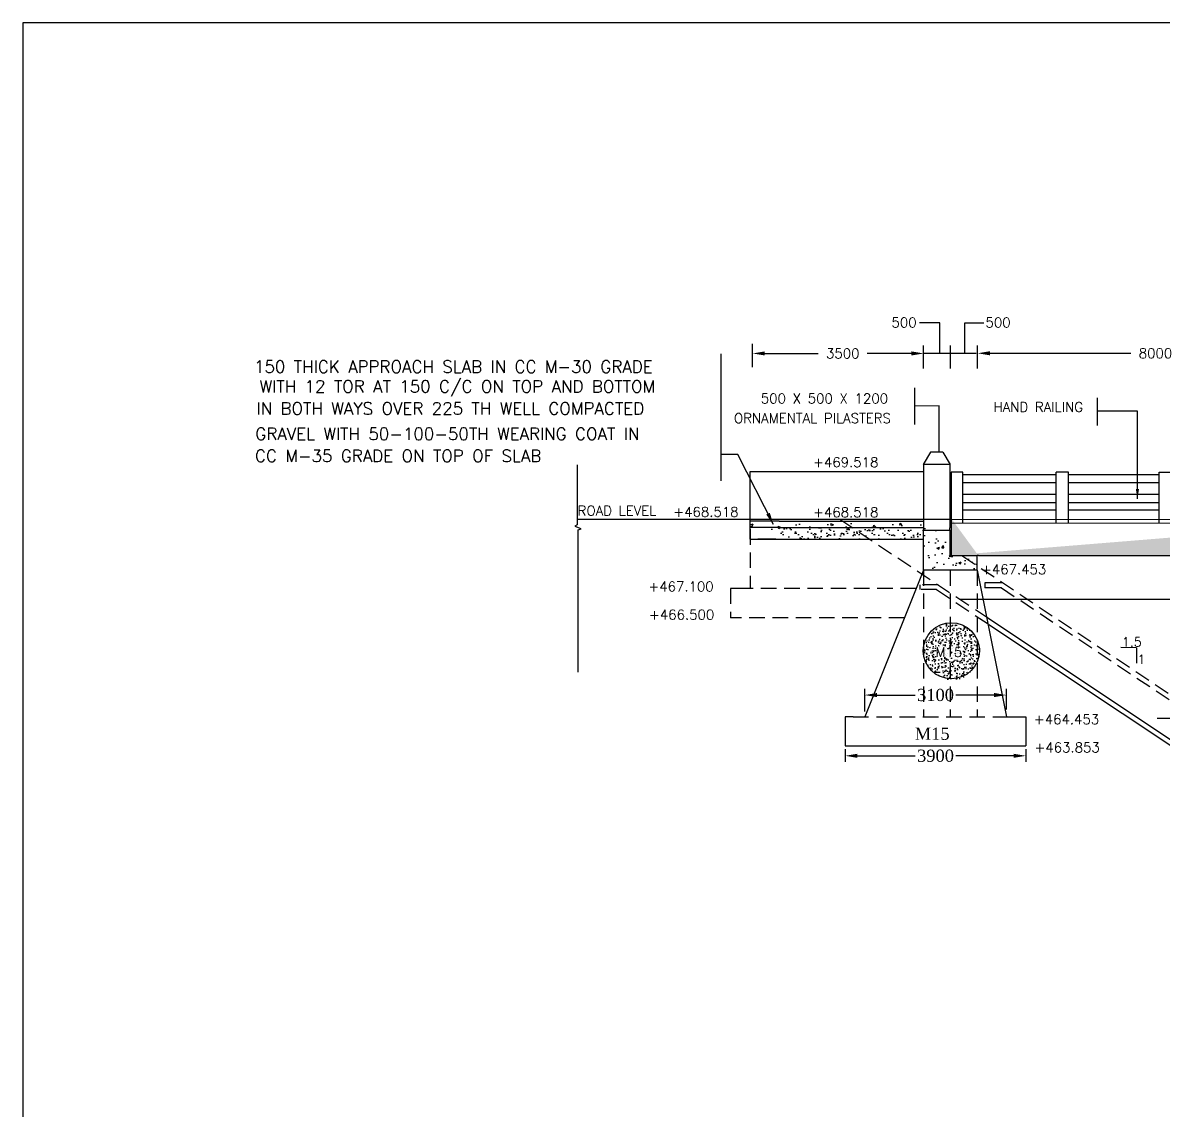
# Model space of a CAD drawing. Header units: inches. Extents: x -675 to 904, y 4 to 1354.
# Drawn here: x 8.5 to 242, y 1073.6 to 1296.4 of the extents above; entities that cross this region are included whole.
import ezdxf

# ---------------------------------------------------------------- set-up
doc = ezdxf.new("R2010")
doc.units = ezdxf.units.IN
doc.header["$MEASUREMENT"] = 0
doc.linetypes.add('HIDDEN', pattern=[9.525, 6.35, -3.175])
doc.styles.add('ROMANS', font='romans')
doc.styles.get("Standard").update_dxf_attribs({"font": 'times.ttf'})
doc.styles.add('TIMES NEW ROMAN', font='times.ttf')
doc.dimstyles.new('ISO-25', dxfattribs={"dimtxt": 2.5, "dimasz": 2.5, "dimexe": 1.25, "dimexo": 0.625, "dimtad": 0, "dimtih": 1, "dimtoh": 1, "dimlfac": 100, "dimtxsty": 'TIMES NEW ROMAN', "dimcen": 2.5, "dimadec": 0, "dimazin": 0, "dimtfac": 1, "dimtmove": 0, "dimatfit": 3, "dimfxl": 1, "dimarcsym": 0})
doc.dimstyles.get("Standard").update_dxf_attribs({"dimtxt": 2.5, "dimasz": 0.18, "dimexe": 0.05, "dimexo": 0.0625, "dimgap": 0.04, "dimtad": 0, "dimdec": 4, "dimzin": 0, "dimdsep": 46, "dimtxsty": 'Standard', "dimcen": 0.09, "dimadec": 0, "dimazin": 0, "dimtfac": 1, "dimtdec": 4, "dimtofl": 0, "dimtmove": 0, "dimatfit": 3, "dimfxl": 1, "dimtolj": 1, "dimtzin": 0, "dimarcsym": 0})
doc.dimstyles.new('STANDARD$0', dxfattribs={"dimscale": 88.888889, "dimtxt": 0.02, "dimasz": 0.02, "dimexe": 0.1, "dimexo": 0.1, "dimgap": 0.04, "dimtad": 2, "dimdec": 0, "dimzin": 1, "dimdsep": 46, "dimtxsty": 'Standard', "dimcen": 0.09, "dimadec": 0, "dimazin": 0, "dimtfac": 1, "dimtdec": 4, "dimtofl": 0, "dimtmove": 0, "dimatfit": 3, "dimfxl": 1, "dimtolj": 1, "dimtzin": 1, "dimarcsym": 0})
pattern_1 = [(50, (18.5645, 432.899), (5.379451, -0.47064), [0.5625, -6.1875]), (355, (18.5645, 432.899), (-1.040635, 5.64144), [0.45, -4.95]), (100.4514, (19.013, 432.86), (4.33882, 5.170797), [0.47805, -5.258566]), (46.1842, (18.5645, 434.399), (8.00431, -1.241393), [0.84375, -9.28125]), (96.6356, (19.2315, 434.296), (7.00997, 7.305884), [0.71708, -7.88785]), (351.1842, (18.5645, 434.399), (7.009965, 7.30589), [0.675, -7.425]), (21, (19.3145, 434.024), (4.476803, -3.019642), [0.5625, -6.1875]), (326, (19.3145, 434.024), (1.824865, 5.438625), [0.45, -4.95]), (71.4514, (19.6876, 433.7725), (6.30167, 2.41898), [0.47805, -5.258566]), (37.5, (18.5645, 432.8991), (0.091199, 2.496704), [0, -4.89, 0, -5.025, 0, -4.96875]), (7.5, (18.5645, 432.899), (1.9730215, 2.958088), [0, -2.865, 0, -4.7775, 0, -1.89375]), (327.5, (16.892, 432.8991), (4.0036683, -0.1691615), [0, -1.875, 0, -5.85, 0, -7.7625]), (317.5, (16.142, 432.899), (4.373896, 0.750787), [0, -2.4375, 0, -3.885, 0, -5.5125])]

# ---------------------------------------------------------------- blocks, each defined once
blk = doc.blocks.new('*D60')
at = {"color": 0, "lineweight": -2, "transparency": 16777216}
for p, q in [((180.93, 1155.28), (180.93, 1159.89)), ((183.43, 1158.64), (191.26, 1158.64)), ((207.43, 1158.64), (199.61, 1158.64)), ((209.93, 1155.65), (209.93, 1159.89))]:
    blk.add_line(p, q, dxfattribs=at)
at = {"color": 0, "transparency": 16777216}
for points in [[(183.43, 1159.06), (183.43, 1158.22), (180.93, 1158.64)], [(207.43, 1159.06), (207.43, 1158.22), (209.93, 1158.64)]]:
    blk.add_solid(points, dxfattribs=at)
at = {"layer": 'Defpoints', "color": 0, "transparency": 16777216}
for p in [(209.93, 1158.64), (180.93, 1154.65), (209.93, 1155.02)]:
    blk.add_point(p, dxfattribs=at)
at = {"color": 0, "transparency": 16777216, "insert": (195.43, 1158.64), "char_height": 2.5, "attachment_point": 5, "style": 'TIMES NEW ROMAN'}
blk.add_mtext('3100', dxfattribs=at)
blk = doc.blocks.new('*D61')
at = {"color": 0, "lineweight": -2, "transparency": 16777216}
for p, q in [((176.93, 1147.58), (176.93, 1144.94)), ((213.93, 1147.58), (213.93, 1144.94)), ((179.43, 1146.19), (191.26, 1146.19)), ((211.43, 1146.19), (199.61, 1146.19))]:
    blk.add_line(p, q, dxfattribs=at)
at = {"color": 0, "transparency": 16777216}
for points in [[(179.43, 1146.61), (179.43, 1145.77), (176.93, 1146.19)], [(211.43, 1146.61), (211.43, 1145.77), (213.93, 1146.19)]]:
    blk.add_solid(points, dxfattribs=at)
at = {"layer": 'Defpoints', "color": 0, "transparency": 16777216}
for p in [(176.93, 1148.21), (213.93, 1148.21), (213.93, 1146.19)]:
    blk.add_point(p, dxfattribs=at)
at = {"color": 0, "transparency": 16777216, "insert": (195.43, 1146.19), "char_height": 2.5, "attachment_point": 5, "style": 'TIMES NEW ROMAN'}
blk.add_mtext('3900', dxfattribs=at)
blk = doc.blocks.new('*D62')
at = {"color": 0, "lineweight": -2, "transparency": 16777216}
for p, q in [((204.06, 1228.81), (204.06, 1228.85)), ((206.56, 1228.67), (235.45, 1228.67)), ((281.27, 1228.67), (245.49, 1228.67)), ((283.77, 1228.81), (283.77, 1228.85))]:
    blk.add_line(p, q, dxfattribs=at)
at = {"color": 0, "transparency": 16777216}
for points in [[(206.56, 1229.08), (206.56, 1228.25), (204.06, 1228.67)], [(281.27, 1229.08), (281.27, 1228.25), (283.77, 1228.67)]]:
    blk.add_solid(points, dxfattribs=at)
at = {"layer": 'Defpoints', "color": 0, "transparency": 16777216}
for p in [(204.06, 1228.67), (204.06, 1228.63), (283.77, 1228.63)]:
    blk.add_point(p, dxfattribs=at)
at = {"color": 0, "transparency": 16777216, "insert": (240.47, 1228.67), "char_height": 2, "attachment_point": 5, "style": 'ROMANS'}
blk.add_mtext('\\A1;8000', dxfattribs=at)
blk = doc.blocks.new('*D63')
at = {"color": 0, "lineweight": -2, "transparency": 16777216}
for p, q in [((157.96, 1228.39), (157.96, 1228.81)), ((160.46, 1228.63), (171.41, 1228.63)), ((190.49, 1228.63), (181.46, 1228.63)), ((192.99, 1228.08), (192.99, 1228.81))]:
    blk.add_line(p, q, dxfattribs=at)
at = {"color": 0, "transparency": 16777216}
for points in [[(160.46, 1229.05), (160.46, 1228.22), (157.96, 1228.63)], [(190.49, 1229.05), (190.49, 1228.22), (192.99, 1228.63)]]:
    blk.add_solid(points, dxfattribs=at)
at = {"layer": 'Defpoints', "color": 0, "transparency": 16777216}
for p in [(157.96, 1228.63), (157.96, 1228.21), (192.99, 1227.9)]:
    blk.add_point(p, dxfattribs=at)
at = {"color": 0, "transparency": 16777216, "insert": (176.43, 1228.63), "char_height": 2, "attachment_point": 5, "style": 'ROMANS'}
blk.add_mtext('\\A1;3500', dxfattribs=at)

msp = doc.modelspace()

# ---------------------------------------------------------------- hatches: boundary and pattern name
h = msp.add_hatch()
h.set_pattern_fill('AR-CONC', color=256, style=0)
h.set_pattern_definition([(50, (18.0794, 387.1027), (7.1726, -0.62752), [0.75, -8.25]), (355, (18.0794, 387.103), (-1.387513, 7.52192), [0.6, -6.6]), (100.4514, (18.677, 387.0504), (5.785094, 6.894395), [0.6374, -7.01142]), (46.1842, (18.079, 389.103), (10.67241, -1.65519), [1.125, -12.375]), (96.6356, (18.969, 388.965), (9.34663, 9.74118), [0.9561, -10.51713]), (351.1842, (18.079, 389.103), (9.34662, 9.74119), [0.9, -9.9]), (21, (19.0794, 388.6027), (5.96907, -4.02619), [0.75, -8.25]), (326, (19.0794, 388.603), (2.43315, 7.2515), [0.6, -6.6]), (71.4514, (19.577, 388.267), (8.402226, 3.225305), [0.6374, -7.01142]), (37.5, (18.0794, 387.1027), (0.1215986, 3.3289385), [0, -6.52, 0, -6.7, 0, -6.625]), (7.5, (18.0794, 387.1027), (2.630695, 3.944117), [0, -3.82, 0, -6.37, 0, -2.525]), (327.5, (15.8494, 387.1027), (5.338224, -0.225549), [0, -2.5, 0, -7.8, 0, -10.35]), (317.5, (14.8494, 387.1027), (5.831862, 1.00105), [0, -3.25, 0, -5.18, 0, -7.35])])
h.paths.add_polyline_path([(162.04767, 1193.83942), (157.61158, 1193.83942), (157.61158, 1192.53352), (162.04767, 1192.53352)])
h = msp.add_hatch()
h.set_pattern_fill('AR-CONC', color=256, scale=0.75, style=0)
h.set_pattern_definition([(130, (640.127, 772.325), (-5.37945, -0.47064), [0.5625, -6.1875]), (185, (640.127, 772.325), (1.040635, 5.64144), [0.45, -4.95]), (79.5486, (639.6787, 772.2857), (-4.33882, 5.170797), [0.47805, -5.258566]), (133.8158, (640.127, 773.825), (-8.00431, -1.24139), [0.84375, -9.28125]), (83.3644, (639.46, 773.7215), (-7.00997, 7.30588), [0.71708, -7.88785]), (188.8158, (640.127, 773.825), (-7.00996, 7.30589), [0.675, -7.425]), (159, (639.377, 773.45), (-4.476803, -3.019642), [0.5625, -6.1875]), (214, (639.377, 773.45), (-1.824865, 5.438625), [0.45, -4.95]), (108.5486, (639.004, 773.1983), (-6.30167, 2.41898), [0.47805, -5.258566]), (142.5, (640.127, 772.325), (-0.091199, 2.496704), [0, -4.89, 0, -5.025, 0, -4.96875]), (172.5, (640.127, 772.325), (-1.973022, 2.958088), [0, -2.865, 0, -4.7775, 0, -1.89375]), (212.5, (641.7995, 772.325), (-4.003668, -0.1691615), [0, -1.875, 0, -5.85, 0, -7.7625]), (222.5, (642.5495, 772.325), (-4.373896, 0.750787), [0, -2.4375, 0, -3.885, 0, -5.5125])])
h.paths.add_polyline_path([(181.93234, 1192.35373), (179.68234, 1193.85373), (193.93234, 1193.85373), (193.93234, 1192.35373)])
h.paths.add_polyline_path([(179.68234, 1193.85373), (181.93234, 1192.35373), (158.93234, 1192.35373), (158.93234, 1193.85373)])
h = msp.add_hatch()
h.set_pattern_fill('AR-CONC', color=256, scale=0.75, style=0)
h.set_pattern_definition(pattern_1)
edge = h.paths.add_edge_path()
edge.add_line((334.77329, 1187.23012), (465.84895, 1187.23012))
edge.add_line((466.0912, 1187.23012), (471.3912, 1187.23012))
edge.add_line((471.3912, 1194.73098), (471.3912, 1187.23012))
edge.add_line((471.3912, 1194.56429), (380.43335, 1194.56429))
edge.add_line((380.4336, 1194.59115), (334.77329, 1194.59115))
edge.add_line((204.19873, 1187.23012), (334.85096, 1187.23012))
edge.add_line((334.85096, 1194.6037), (289.31488, 1194.6037))
edge.add_line((198.63234, 1194.60373), (289.16119, 1194.60373))
edge.add_line((198.34744, 1187.23012), (203.93234, 1187.23012))
edge.add_line((204.19873, 1187.23012), (203.93234, 1187.23012))
edge.add_line((198.63234, 1194.83672), (198.63234, 1187.23012))
h = msp.add_hatch()
h.set_pattern_fill('AR-SAND', color=256, style=0)
h.set_pattern_definition([(37.5, (-165.567, 429.4833), (-0.0629934, 1.9268238), [0, -1.52, 0, -1.7, 0, -1.625]), (7.5, (-165.567, 429.4833), (1.769777, 2.822146), [0, -0.82, 0, -1.37, 0, -0.525]), (327.5, (-166.797, 429.4833), (3.114142, 0.005659), [0, -0.5, 0, -1.8, 0, -2.35]), (317.5, (-166.797, 429.4833), (3.006127, 0.8776756), [0, -0.25, 0, -1.18, 0, -1.35])])
h.paths.add_polyline_path([(193.21066, 1190.55695), (193.22557, 1192.80695), (163.73634, 1192.80695), (163.73634, 1191.97427), (163.73634, 1190.55695)])
h = msp.add_hatch()
h.set_pattern_fill('AR-CONC', color=256, scale=0.75, style=0)
h.set_pattern_definition(pattern_1)
edge = h.paths.add_edge_path()
edge.add_line((203.93234, 1184.22156), (198.34744, 1184.22156))
edge.add_line((203.93234, 1184.22156), (203.93234, 1187.23012))
edge.add_line((198.34744, 1187.23012), (203.93234, 1187.23012))
edge.add_line((198.34744, 1184.22156), (192.97173, 1184.22156))
edge.add_line((192.97173, 1184.22852), (192.97173, 1192.43642))
edge.add_line((192.92788, 1192.43642), (198.34744, 1192.43642))
edge.add_line((198.34744, 1192.43642), (198.34744, 1187.23012))
h = msp.add_hatch()
h.set_pattern_fill('AR-CONC', color=256, scale=0.01, style=0)
h.set_pattern_definition([(50, (-517.5011, -741.859), (1.8218467, -0.1593909), [0.1905, -2.0955]), (355, (-517.5011, -741.859), (-0.3524283, 1.9105664), [0.1524, -1.6764]), (100.451, (-517.3493, -741.8723), (1.469425, 1.7511669), [0.1619, -1.7809]), (46.1842, (-517.5011, -741.351), (2.7107904, -0.4204233), [0.28575, -3.14325]), (96.6356, (-517.2752, -741.386), (2.3740423, 2.4742556), [0.24285, -2.67135]), (351.184, (-517.501, -741.351), (2.374046, 2.474251), [0.2286, -2.5146]), (21, (-517.2471, -741.478), (1.5161488, -1.0226552), [0.1905, -2.0955]), (326, (-517.2471, -741.478), (0.6180203, 1.8418797), [0.1524, -1.6764]), (71.4514, (-517.1208, -741.5632), (2.1341649, 0.8192286), [0.1619, -1.7809]), (37.5, (-517.5011, -741.859), (0.03088603, 0.84555039), [0, -1.65608, 0, -1.7018, 0, -1.68275]), (7.5, (-517.5011, -741.859), (0.66819663, 1.00180575), [0, -0.97028, 0, -1.61798, 0, -0.64135]), (327.5, (-518.06754, -741.859), (1.35590595, -0.05728744), [0, -0.635, 0, -1.9812, 0, -2.6289]), (317.5, (-518.3215, -741.859), (1.4812918, 0.2542649), [0, -0.8255, 0, -1.31572, 0, -1.8669])])
h.paths.add_polyline_path([(204.5625, 1167.57379, 1), (193.05868, 1167.57379, 1)])
h.paths.add_polyline_path([(195.31377, 1166.15314), (201.74234, 1166.15314), (201.74234, 1169.15314), (195.31377, 1169.15314)], flags=24)

# ---------------------------------------------------------------- linework, layer by layer
for p, q in [((903.5301, 1296.38321), (8.5301, 1296.38321)), ((8.5301, 1296.38321), (8.5301, 701.38321)), ((151.45551, 1228.582), (151.45551, 1202.5578)), ((157.95705, 1225.84638), (157.95705, 1230.57741)), ((192.98678, 1225.53709), (192.98678, 1230.26813)), ((192.98678, 1228.7026), (203.74567, 1228.7026)), ((198.52225, 1225.53709), (198.52225, 1230.28845)), ((204.05518, 1225.53709), (204.05518, 1230.28845)), ((191.12131, 1221.58311), (191.12131, 1214.05493)), ((228.50371, 1219.52518), (228.50371, 1213.8524)), ((194.41556, 1208.38129), (192.91556, 1205.85373)), ((196.93234, 1208.38129), (194.41556, 1208.38129)), ((196.93234, 1208.38129), (198.43234, 1205.85373)), ((122.03385, 1205.83792), (122.03385, 1193.52053)), ((198.43234, 1205.85373), (192.92632, 1205.85373)), ((192.95705, 1205.85373), (192.95705, 1192.43642)), ((198.35187, 1205.83861), (198.35187, 1193.55808)), ((157.4653, 1204.46049), (192.95705, 1204.46049)), ((157.4653, 1190.59283), (157.4653, 1204.46049)), ((201.03234, 1204.30373), (198.63234, 1204.30373)), ((198.63234, 1204.30373), (198.63234, 1195.20469)), ((201.03234, 1193.85373), (201.03234, 1204.30373)), ((220.16018, 1203.79294), (201.03234, 1203.79294)), ((222.66018, 1204.30373), (220.16018, 1204.30373)), ((220.16018, 1193.85373), (220.16018, 1204.30373)), ((222.66018, 1193.85373), (222.66018, 1204.30373)), ((241.20552, 1203.79294), (222.66018, 1203.79294)), ((241.20552, 1204.30373), (243.70552, 1204.30373)), ((241.20552, 1193.85373), (241.20552, 1204.30373)), ((220.16018, 1202.14294), (201.03234, 1202.14294)), ((241.20552, 1202.14294), (222.66018, 1202.14294)), ((220.16018, 1199.74294), (201.03234, 1199.74294)), ((201.03234, 1198.09294), (220.16018, 1198.09294)), ((241.20552, 1199.74294), (222.66018, 1199.74294)), ((222.66018, 1198.09294), (241.20552, 1198.09294)), ((201.03234, 1196.59294), (220.16018, 1196.59294)), ((222.66018, 1196.59294), (241.20552, 1196.59294)), ((122.03385, 1193.52053), (121.54967, 1193.22767)), ((122.20654, 1194.65085), (198.35187, 1194.65085)), ((157.4653, 1190.59283), (157.4653, 1194.65085)), ((163.43234, 1194.27638), (157.4653, 1194.27638)), ((163.43234, 1194.27638), (192.95705, 1194.27638)), ((198.34744, 1193.66374), (198.34744, 1192.93336)), ((198.63234, 1195.20469), (198.63234, 1194.83672)), ((198.63234, 1194.83672), (198.63234, 1187.23012)), ((121.54967, 1193.22767), (122.79207, 1192.73992)), ((122.79207, 1192.65425), (122.20654, 1192.40788)), ((122.20654, 1192.49356), (122.20654, 1163.36012)), ((163.43234, 1192.96022), (157.4653, 1192.96022)), ((163.43234, 1192.96022), (192.95705, 1192.96022)), ((192.92788, 1192.43642), (198.34744, 1192.43642)), ((192.97173, 1184.22852), (192.97173, 1192.43642)), ((198.34744, 1192.43642), (198.34744, 1192.93336)), ((198.34744, 1192.43642), (198.34744, 1187.23012)), ((157.4653, 1190.59283), (193.02392, 1190.59283)), ((162.72209, 1190.59283), (159.03869, 1190.59283)), ((198.34744, 1187.23012), (203.93234, 1187.23012)), ((204.19873, 1187.23012), (203.93234, 1187.23012)), ((203.93234, 1184.22156), (203.93234, 1187.23012)), ((204.19873, 1187.23012), (334.85096, 1187.23012)), ((192.93234, 1184.22156), (180.93234, 1154.20545)), ((198.34744, 1184.22156), (192.97173, 1184.22156)), ((203.93234, 1184.22156), (198.34744, 1184.22156)), ((203.93234, 1184.22156), (209.93234, 1154.20545)), ((204.2473, 1182.67194), (204.2473, 1182.67194)), ((205.51063, 1181.62201), (205.51063, 1180.62201)), ((157.4653, 1180.47085), (153.4653, 1180.47085)), ((192.23356, 1181.25245), (192.23356, 1180.25245)), ((330.94563, 1178.23012), (200.47329, 1178.23012)), ((206.03918, 1174.51953), (270.97329, 1131.23012)), ((206.34435, 1173.11424), (270.67052, 1130.23012)), ((178.55969, 1154.20545), (176.93234, 1154.20545)), ((176.93234, 1154.20545), (176.93234, 1148.20545)), ((209.93234, 1154.20545), (213.93234, 1154.20545)), ((213.93234, 1154.20545), (213.93234, 1148.20545)), ((245.37546, 1153.80656), (240.79676, 1153.84222)), ((176.93234, 1148.20545), (213.93234, 1148.20545))]:
    msp.add_line(p, q)
at = {"linetype": 'HIDDEN', "ltscale": 0.5}
for p, q in [((175.8422, 1194.65085), (206.03918, 1174.51953)), ((157.4653, 1192.62184), (157.4653, 1180.65085)), ((157.4653, 1192.62184), (157.4653, 1180.47085)), ((200.80472, 1187.23012), (284.80472, 1131.23012)), ((192.93234, 1184.22156), (192.93234, 1154.20545)), ((198.43234, 1184.22156), (198.43234, 1154.20545)), ((203.93234, 1184.22156), (203.93234, 1154.20545)), ((153.4653, 1180.47085), (153.4653, 1174.47085)), ((191.43286, 1180.47085), (157.4653, 1180.47085)), ((195.93981, 1181.25245), (192.23356, 1181.25245)), ((195.63703, 1180.25245), (192.23356, 1180.25245)), ((195.63703, 1180.25245), (206.34435, 1173.11424)), ((208.91411, 1180.62201), (284.25002, 1130.39807)), ((189.03415, 1174.47085), (153.4653, 1174.47085)), ((236.58002, 1168.32354), (232.00132, 1168.3592)), ((236.58002, 1168.32354), (236.58002, 1163.72467)), ((178.55969, 1154.20545), (209.93234, 1154.20545))]:
    msp.add_line(p, q, dxfattribs=at)
at = {"linetype": 'HIDDEN'}
for p, q in [((209.21688, 1181.62201), (205.51063, 1181.62201)), ((208.91411, 1180.62201), (205.51063, 1180.62201))]:
    msp.add_line(p, q, dxfattribs=at)
at = {"flags": 128}
msp.add_lwpolyline([(198.63234, 1194.60373, 0.2, 0.2, 0), (289.16119, 1194.60373, 0.2, 0.2, 0)], format="xyseb", dxfattribs=at)
at = {"const_width": 0.2, "flags": 128}
msp.add_lwpolyline([(198.63234, 1193.85373), (289.16119, 1193.85373)], dxfattribs=at)
msp.add_circle((198.66594, 1167.71175), 5.75191)

# ---------------------------------------------------------------- texts
at = {"style": 'ROMANS'}
for s, height, p in [('500', 2, (186.41347, 1233.97075)), ('500', 2, (205.66988, 1233.97075)), ('150 THICK APPROACH SLAB IN CC M-30 GRADE', 2.5, (55.86716, 1224.66961)), ('WITH 12 TOR AT 150 C/C ON TOP AND BOTTOM', 2.5, (57.01076, 1220.62199)), ('500 X 500 X 1200', 2, (159.65833, 1218.40916)), ('IN BOTH WAYS OVER 225 TH WELL COMPACTED', 2.5, (56.3678, 1216.10499)), ('HAND RAILING ', 2, (207.30175, 1216.65584)), ('ORNAMENTAL PILASTERS', 2, (154.14818, 1214.36154)), ('GRAVEL WITH 50-100-50TH WEARING COAT IN', 2.5, (56.15306, 1210.91358)), ('CC M-35 GRADE ON TOP OF SLAB', 2.5, (56.08189, 1206.39658)), ('+469.518', 2, (170.35324, 1205.34068)), (' ROAD LEVEL', 2, (120.77013, 1195.41916)), ('+468.518', 2, (141.72845, 1195.16383)), ('+468.518', 2, (170.35324, 1195.0905)), ('+467.453', 2, (204.73905, 1183.40184)), ('+467.100', 2, (136.62446, 1179.87797)), ('+466.500', 2, (136.75012, 1174.10497)), ('M15 ', 2, (195.43282, 1166.45961)), ('+464.453', 2, (215.5654, 1152.66875)), ('+463.853', 2, (215.69106, 1146.89576))]:
    msp.add_text(s, height=height, dxfattribs=at).set_placement(p)
at = {"linetype": 'HIDDEN', "ltscale": 0.5, "style": 'ROMANS'}
for s, p in [('1.5', (233.61423, 1168.59329)), ('1', (236.78572, 1165.03122))]:
    msp.add_text(s, height=1.875, dxfattribs=at).set_placement(p)
at = {"insert": (190.23712, 1151.97038), "char_height": 2.5, "width": 200, "attachment_point": 1}
msp.add_mtext(' M15', dxfattribs=at)

# ---------------------------------------------------------------- dimensions: what is measured, and where the dimension line sits
for base, p1, p2, text, picture, middle in [((157.95705, 1228.63346), (192.98678, 1227.90261), (157.95705, 1228.2119), '3500', '*D63', (176.43367, 1228.63346)), ((204.05518, 1228.66634), (283.76581, 1228.63051), (204.05518, 1228.63051), '8000', '*D62', (240.47037, 1228.66634))]:
    dim = msp.add_linear_dim(base=base, p1=p1, p2=p2, text=text, dimstyle='STANDARD$0', override={"dimscale": 1, "dimtxt": 2, "dimasz": 2.5, "dimexe": 0.18, "dimexo": 0.18, "dimgap": 1.5, "dimtad": 0, "dimlfac": 100, "dimzin": 0, "dimtxsty": 'ROMANS', "dimtdec": 0, "dimtmove": 1, "dimatfit": 1, "dimtzin": 0})
    dim.commit()
    dim.dimension.update_dxf_attribs({"geometry": picture, "text_midpoint": middle, "dimtype": 160})
for base, p1, p2, text, picture, middle in [((209.93234, 1158.6413), (180.93234, 1154.65374), (209.93234, 1155.02049), '3100', '*D60', (195.43234, 1158.6413)), ((213.93234, 1146.18858), (176.93234, 1148.20545), (213.93234, 1148.20545), '3900', '*D61', (195.43234, 1146.18858))]:
    dim = msp.add_linear_dim(base=base, p1=p1, p2=p2, text=text, dimstyle='ISO-25')
    dim.commit()
    dim.dimension.update_dxf_attribs({"geometry": picture, "text_midpoint": middle})

# ---------------------------------------------------------------- leaders
for points, dimstyle, override in [([(196.31089, 1228.7026), (196.31089, 1234.92441), (192.15056, 1234.92441)], 'Standard', {"dimgap": 1.5, "dimtad": 0}), ([(201.42216, 1228.7026), (201.42216, 1234.92441), (205.34476, 1234.92441)], 'Standard', {"dimgap": 1.5, "dimtad": 0}), ([(196.18234, 1208.38129), (196.18234, 1217.91741), (191.12131, 1217.81902)], 'Standard', {"dimgap": 1.5, "dimtad": 0}), ([(236.77454, 1198.84342), (236.77454, 1216.83378), (228.67256, 1216.83378)], 'Standard', {"dimasz": 2}), ([(162.25422, 1193.57989), (154.93173, 1207.90169), (151.45551, 1207.90169)], 'ISO-25', {"dimgap": 0.625, "dimtad": 0})]:
    msp.add_leader(points, dimstyle=dimstyle, override=override)

doc.saveas('drawing.dxf')
